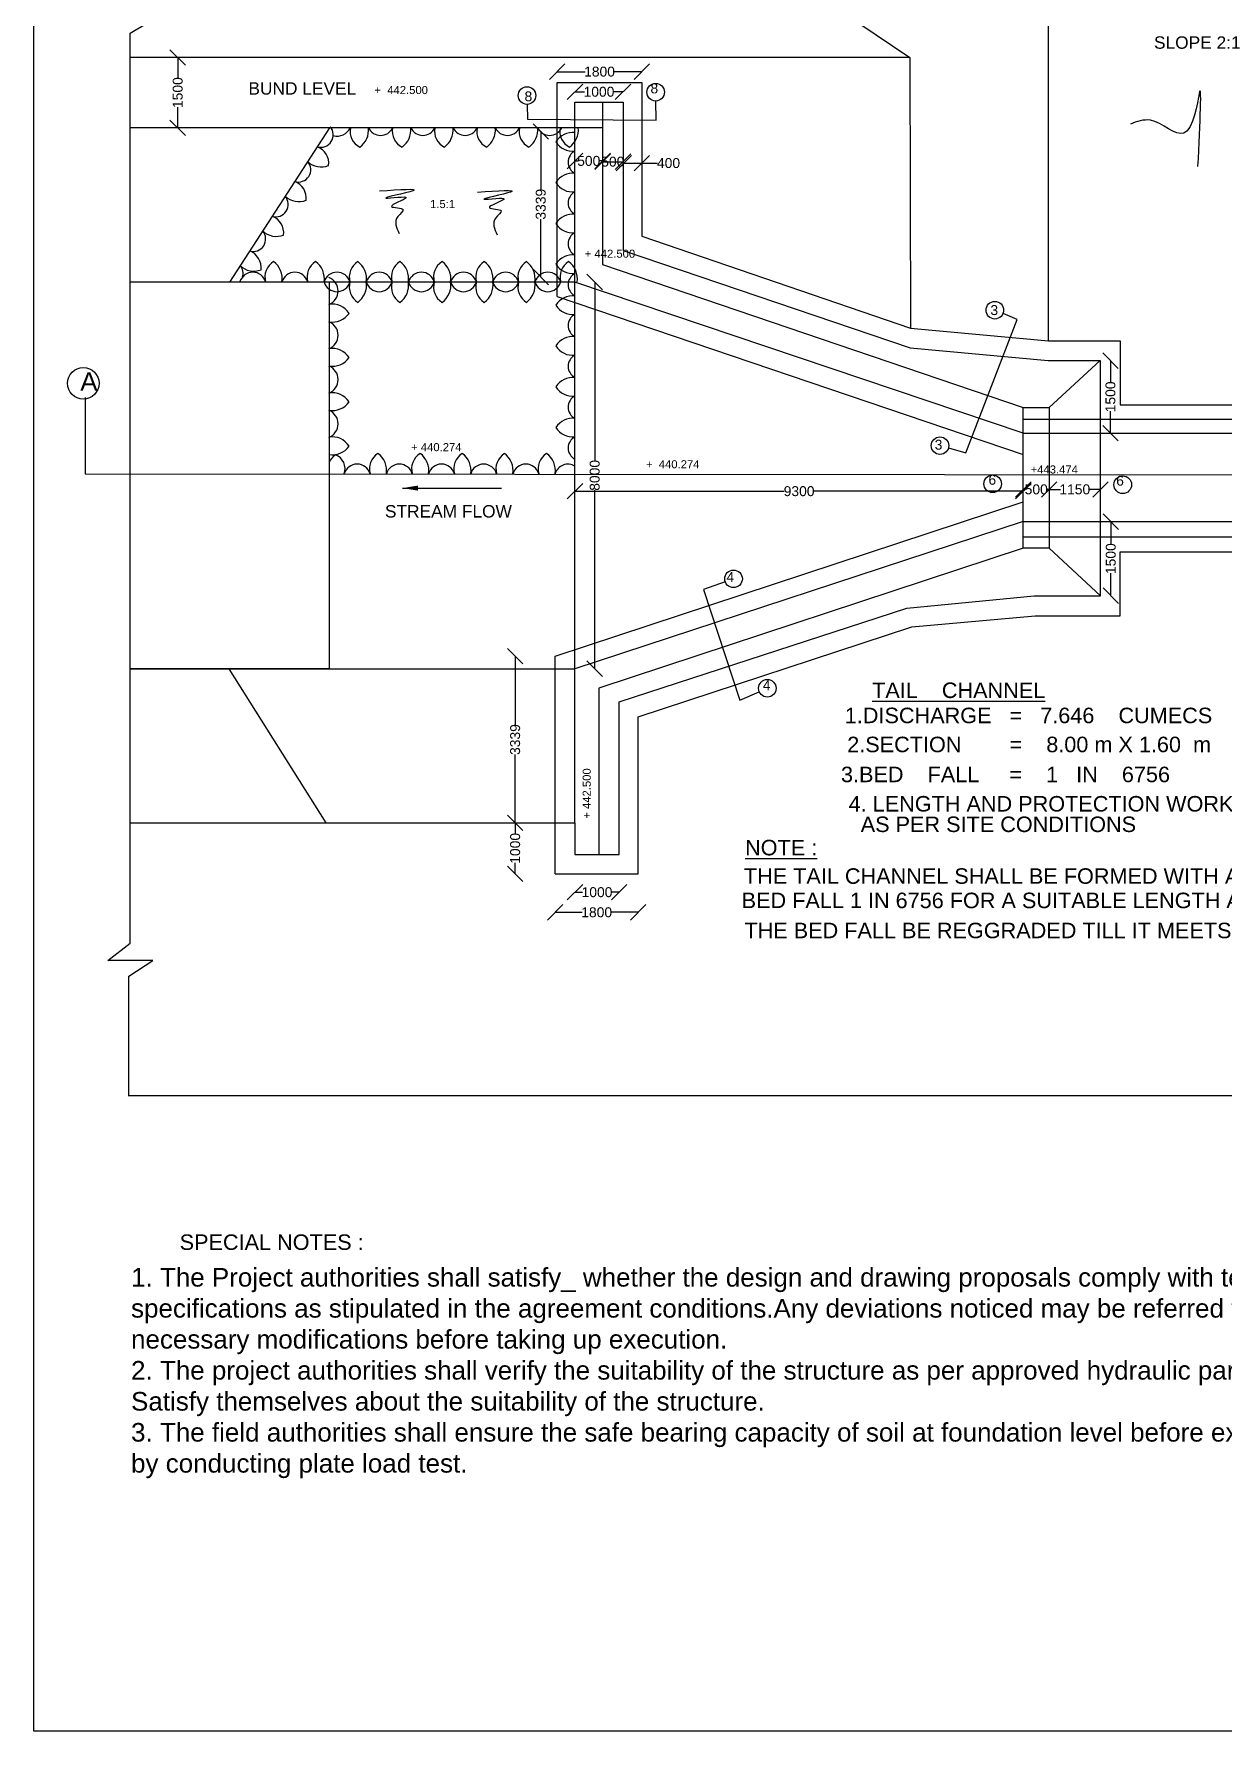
# Model space of a CAD drawing. Header units: millimetres. Extents: x 1075 to 9218, y 2166 to 6936.
# Drawn here: x 1075 to 2996, y 2166 to 4904 of the extents above; entities that cross this region are included whole.
import ezdxf

# ---------------------------------------------------------------- set-up
doc = ezdxf.new("R2010")
doc.units = ezdxf.units.MM
doc.header["$MEASUREMENT"] = 0
for name, color, linetype in [('DIMENSIONS', 7, 'Continuous'), ('DRAWING', 7, 'Continuous'), ('TEXT', 7, 'Continuous')]:
    doc.layers.add(name, color=color, linetype=linetype)
doc.styles.get("Standard").update_dxf_attribs({"font": 'arial.ttf', "height": 16})
doc.dimstyles.get("Standard").update_dxf_attribs({"dimtxt": 16, "dimasz": 25, "dimexe": 0.18, "dimexo": 0.0625, "dimgap": 0.09, "dimtad": 0, "dimdec": 0, "dimzin": 0, "dimdsep": 46, "dimtxsty": 'Standard', "dimblk": 'OBLIQUE', "dimcen": 0.09, "dimse1": 1, "dimse2": 1, "dimadec": 0, "dimazin": 0, "dimtfac": 1, "dimtdec": 0, "dimtofl": 0, "dimtmove": 0, "dimatfit": 3, "dimfxl": 1, "dimtolj": 1, "dimtzin": 0, "dimarcsym": 0})

# ---------------------------------------------------------------- blocks, each defined once
blk = doc.blocks.new('_Oblique')
at = {"color": 0, "linetype": 'ByBlock', "lineweight": -2}
blk.add_line((-0.5, -0.5), (0.5, 0.5), dxfattribs=at)
blk = doc.blocks.new('*D58')
at = {"layer": 'Defpoints', "color": 0}
for p in [(1308.6, 4866.2), (1307.5, 4752.6), (1308.6, 4752.6)]:
    blk.add_point(p, dxfattribs=at)
at = {"layer": 'DIMENSIONS', "color": 0, "lineweight": -2}
for p, q in [((1307.5, 4866.2), (1307.5, 4832.6)), ((1307.5, 4752.6), (1307.5, 4786.2))]:
    blk.add_line(p, q, dxfattribs=at)
at = {"layer": 'DIMENSIONS', "color": 0, "lineweight": -2, "xscale": 25, "yscale": 25, "zscale": 25}
for p, rotation in [((1307.5, 4866.2), 90), ((1307.5, 4752.6), 270)]:
    blk.add_blockref('_Oblique', p, dxfattribs=dict(at, rotation=rotation))
at = {"layer": 'DIMENSIONS', "color": 0, "insert": (1307.5, 4809.4), "char_height": 16, "attachment_point": 5, "rotation": 90}
blk.add_mtext('\\A1;1500', dxfattribs=at)
blk = doc.blocks.new('*D59')
at = {"layer": 'Defpoints', "color": 0}
for p in [(1919.7, 4825.7), (2056.4, 4843.2), (2056.4, 4825.7)]:
    blk.add_point(p, dxfattribs=at)
at = {"layer": 'DIMENSIONS', "color": 0, "lineweight": -2}
for p, q in [((1919.7, 4843.2), (1964.9, 4843.2)), ((2056.4, 4843.2), (2011.3, 4843.2))]:
    blk.add_line(p, q, dxfattribs=at)
at = {"layer": 'DIMENSIONS', "color": 0, "lineweight": -2, "xscale": 25, "yscale": 25, "zscale": 25, "rotation": 180}
blk.add_blockref('_Oblique', (1919.7, 4843.2), dxfattribs=at)
at = {"layer": 'DIMENSIONS', "color": 0, "lineweight": -2, "xscale": 25, "yscale": 25, "zscale": 25}
blk.add_blockref('_Oblique', (2056.4, 4843.2), dxfattribs=at)
at = {"layer": 'DIMENSIONS', "color": 0, "insert": (1988.1, 4843.2), "char_height": 16, "attachment_point": 5}
blk.add_mtext('\\A1;1800', dxfattribs=at)
blk = doc.blocks.new('*D60')
at = {"layer": 'Defpoints', "color": 0}
for p in [(1948.4, 4793.9), (2026, 4810.7), (2026, 4793.9)]:
    blk.add_point(p, dxfattribs=at)
at = {"layer": 'DIMENSIONS', "color": 0, "lineweight": -2}
for p, q in [((1948.4, 4810.7), (1964, 4810.7)), ((2026, 4810.7), (2010.4, 4810.7))]:
    blk.add_line(p, q, dxfattribs=at)
at = {"layer": 'DIMENSIONS', "color": 0, "lineweight": -2, "xscale": 25, "yscale": 25, "zscale": 25, "rotation": 180}
blk.add_blockref('_Oblique', (1948.4, 4810.7), dxfattribs=at)
at = {"layer": 'DIMENSIONS', "color": 0, "lineweight": -2, "xscale": 25, "yscale": 25, "zscale": 25}
blk.add_blockref('_Oblique', (2026, 4810.7), dxfattribs=at)
at = {"layer": 'DIMENSIONS', "color": 0, "insert": (1987.2, 4810.7), "char_height": 16, "attachment_point": 5}
blk.add_mtext('\\A1;1000', dxfattribs=at)
blk = doc.blocks.new('*D61')
at = {"layer": 'Defpoints', "color": 0}
for p in [(1948.4, 4698), (1993.1, 4699.2), (1993.1, 4698)]:
    blk.add_point(p, dxfattribs=at)
at = {"layer": 'DIMENSIONS', "color": 0, "lineweight": -2}
for p, q in [((1948.4, 4699.2), (1953, 4699.2)), ((1993.1, 4699.2), (1988.5, 4699.2))]:
    blk.add_line(p, q, dxfattribs=at)
at = {"layer": 'DIMENSIONS', "color": 0, "lineweight": -2, "xscale": 25, "yscale": 25, "zscale": 25, "rotation": 180}
blk.add_blockref('_Oblique', (1948.4, 4699.2), dxfattribs=at)
at = {"layer": 'DIMENSIONS', "color": 0, "lineweight": -2, "xscale": 25, "yscale": 25, "zscale": 25}
blk.add_blockref('_Oblique', (1993.1, 4699.2), dxfattribs=at)
at = {"layer": 'DIMENSIONS', "color": 0, "insert": (1970.7, 4699.2), "char_height": 16, "attachment_point": 5}
blk.add_mtext('\\A1;500', dxfattribs=at)
blk = doc.blocks.new('*D62')
at = {"layer": 'Defpoints', "color": 0}
for p in [(1993.1, 4698), (2026, 4698), (2026, 4698)]:
    blk.add_point(p, dxfattribs=at)
at = {"layer": 'DIMENSIONS', "color": 0, "lineweight": -2}
blk.add_line((1993.1, 4698), (2026, 4698), dxfattribs=at)
at = {"layer": 'DIMENSIONS', "color": 0, "lineweight": -2, "xscale": 25, "yscale": 25, "zscale": 25, "rotation": 180}
blk.add_blockref('_Oblique', (1993.1, 4698), dxfattribs=at)
at = {"layer": 'DIMENSIONS', "color": 0, "lineweight": -2, "xscale": 25, "yscale": 25, "zscale": 25}
blk.add_blockref('_Oblique', (2026, 4698), dxfattribs=at)
at = {"layer": 'DIMENSIONS', "color": 0, "insert": (2009.5, 4698), "char_height": 16, "attachment_point": 5}
blk.add_mtext('\\A1;500', dxfattribs=at)
blk = doc.blocks.new('*D63')
at = {"layer": 'Defpoints', "color": 0}
for p in [(2027.2, 4699.2), (2056.4, 4699.2), (2056.4, 4695.7)]:
    blk.add_point(p, dxfattribs=at)
at = {"layer": 'DIMENSIONS', "color": 0, "lineweight": -2}
for p, q in [((2027.2, 4695.7), (2056.4, 4695.7)), ((2056.4, 4695.7), (2081.4, 4695.7))]:
    blk.add_line(p, q, dxfattribs=at)
at = {"layer": 'DIMENSIONS', "color": 0, "lineweight": -2, "xscale": 25, "yscale": 25, "zscale": 25, "rotation": 180}
blk.add_blockref('_Oblique', (2027.2, 4695.7), dxfattribs=at)
at = {"layer": 'DIMENSIONS', "color": 0, "lineweight": -2, "xscale": 25, "yscale": 25, "zscale": 25}
blk.add_blockref('_Oblique', (2056.4, 4695.7), dxfattribs=at)
at = {"layer": 'DIMENSIONS', "color": 0, "insert": (2099.4, 4695.7), "char_height": 16, "attachment_point": 5}
blk.add_mtext('\\A1;400', dxfattribs=at)
blk = doc.blocks.new('*D64')
at = {"layer": 'Defpoints', "color": 0}
for p in [(1886.3, 4746.8), (1885.9, 4511.9), (1893.3, 4511.9)]:
    blk.add_point(p, dxfattribs=at)
at = {"layer": 'DIMENSIONS', "color": 0, "lineweight": -2}
for p, q in [((1893.3, 4746.8), (1893.3, 4653.4)), ((1893.3, 4511.9), (1893.3, 4605.4))]:
    blk.add_line(p, q, dxfattribs=at)
at = {"layer": 'DIMENSIONS', "color": 0, "lineweight": -2, "xscale": 25, "yscale": 25, "zscale": 25}
for p, rotation in [((1893.3, 4746.8), 90), ((1893.3, 4511.9), 270)]:
    blk.add_blockref('_Oblique', p, dxfattribs=dict(at, rotation=rotation))
at = {"layer": 'DIMENSIONS', "color": 0, "insert": (1893.3, 4629.4), "char_height": 16, "attachment_point": 5, "rotation": 90}
blk.add_mtext('\\A1;3339', dxfattribs=at)
blk = doc.blocks.new('*D65')
at = {"layer": 'Defpoints', "color": 0}
for p in [(1951.9, 4503.9), (1951.9, 3880.1), (1980.3, 3880.1)]:
    blk.add_point(p, dxfattribs=at)
at = {"layer": 'DIMENSIONS', "color": 0, "lineweight": -2}
for p, q in [((1980.3, 4503.9), (1980.3, 4216)), ((1980.3, 3880.1), (1980.3, 4168.1))]:
    blk.add_line(p, q, dxfattribs=at)
at = {"layer": 'DIMENSIONS', "color": 0, "lineweight": -2, "xscale": 25, "yscale": 25, "zscale": 25}
for p, rotation in [((1980.3, 4503.9), 90), ((1980.3, 3880.1), 270)]:
    blk.add_blockref('_Oblique', p, dxfattribs=dict(at, rotation=rotation))
at = {"layer": 'DIMENSIONS', "color": 0, "insert": (1980.3, 4192), "char_height": 16, "attachment_point": 5, "rotation": 90}
blk.add_mtext('\\A1;8000', dxfattribs=at)
blk = doc.blocks.new('*D66')
at = {"layer": 'Defpoints', "color": 0}
for p in [(1948.4, 4193.9), (2671.8, 4188.1), (2671.8, 4166.4)]:
    blk.add_point(p, dxfattribs=at)
at = {"layer": 'DIMENSIONS', "color": 0, "lineweight": -2}
for p, q in [((1948.4, 4166.4), (2286.2, 4166.4)), ((2671.8, 4166.4), (2334.1, 4166.4))]:
    blk.add_line(p, q, dxfattribs=at)
at = {"layer": 'DIMENSIONS', "color": 0, "lineweight": -2, "xscale": 25, "yscale": 25, "zscale": 25, "rotation": 180}
blk.add_blockref('_Oblique', (1948.4, 4166.4), dxfattribs=at)
at = {"layer": 'DIMENSIONS', "color": 0, "lineweight": -2, "xscale": 25, "yscale": 25, "zscale": 25}
blk.add_blockref('_Oblique', (2671.8, 4166.4), dxfattribs=at)
at = {"layer": 'DIMENSIONS', "color": 0, "insert": (2310.1, 4166.4), "char_height": 16, "attachment_point": 5}
blk.add_mtext('\\A1;9300', dxfattribs=at)
blk = doc.blocks.new('*D67')
at = {"layer": 'Defpoints', "color": 0}
for p in [(2671.8, 4166.4), (2713.5, 4169.3), (2713.5, 4166.4)]:
    blk.add_point(p, dxfattribs=at)
at = {"layer": 'DIMENSIONS', "color": 0, "lineweight": -2}
for p, q in [((2671.8, 4169.3), (2674.9, 4169.3)), ((2713.5, 4169.3), (2710.4, 4169.3))]:
    blk.add_line(p, q, dxfattribs=at)
at = {"layer": 'DIMENSIONS', "color": 0, "lineweight": -2, "xscale": 25, "yscale": 25, "zscale": 25, "rotation": 180}
blk.add_blockref('_Oblique', (2671.8, 4169.3), dxfattribs=at)
at = {"layer": 'DIMENSIONS', "color": 0, "lineweight": -2, "xscale": 25, "yscale": 25, "zscale": 25}
blk.add_blockref('_Oblique', (2713.5, 4169.3), dxfattribs=at)
at = {"layer": 'DIMENSIONS', "color": 0, "insert": (2692.7, 4169.3), "char_height": 16, "attachment_point": 5}
blk.add_mtext('\\A1;500', dxfattribs=at)
blk = doc.blocks.new('*D68')
at = {"layer": 'Defpoints', "color": 0}
for p in [(2713.5, 4166.4), (2796.3, 4169.3), (2796.3, 4166.4)]:
    blk.add_point(p, dxfattribs=at)
at = {"layer": 'DIMENSIONS', "color": 0, "lineweight": -2}
for p, q in [((2713.5, 4169.3), (2731.7, 4169.3)), ((2796.3, 4169.3), (2778.1, 4169.3))]:
    blk.add_line(p, q, dxfattribs=at)
at = {"layer": 'DIMENSIONS', "color": 0, "lineweight": -2, "xscale": 25, "yscale": 25, "zscale": 25, "rotation": 180}
blk.add_blockref('_Oblique', (2713.5, 4169.3), dxfattribs=at)
at = {"layer": 'DIMENSIONS', "color": 0, "lineweight": -2, "xscale": 25, "yscale": 25, "zscale": 25}
blk.add_blockref('_Oblique', (2796.3, 4169.3), dxfattribs=at)
at = {"layer": 'DIMENSIONS', "color": 0, "insert": (2754.9, 4169.3), "char_height": 16, "attachment_point": 5}
blk.add_mtext('\\A1;1150', dxfattribs=at)
blk = doc.blocks.new('*D69')
at = {"layer": 'Defpoints', "color": 0}
for p in [(2817, 4117.4), (2796.3, 3997.9), (2813, 3997.9)]:
    blk.add_point(p, dxfattribs=at)
at = {"layer": 'DIMENSIONS', "color": 0, "lineweight": -2}
for p, q in [((2813, 4117.4), (2813, 4080.8)), ((2813, 3997.9), (2813, 4034.4))]:
    blk.add_line(p, q, dxfattribs=at)
at = {"layer": 'DIMENSIONS', "color": 0, "lineweight": -2, "xscale": 25, "yscale": 25, "zscale": 25}
for p, rotation in [((2813, 4117.4), 90), ((2813, 3997.9), 270)]:
    blk.add_blockref('_Oblique', p, dxfattribs=dict(at, rotation=rotation))
at = {"layer": 'DIMENSIONS', "color": 0, "insert": (2813, 4057.6), "char_height": 16, "attachment_point": 5, "rotation": 90}
blk.add_mtext('\\A1;1500', dxfattribs=at)
blk = doc.blocks.new('*D70')
at = {"layer": 'Defpoints', "color": 0}
for p in [(2795.9, 4377.1), (2795.9, 4260.1), (2812.5, 4260.1)]:
    blk.add_point(p, dxfattribs=at)
at = {"layer": 'DIMENSIONS', "color": 0, "lineweight": -2}
for p, q in [((2812.5, 4377.1), (2812.5, 4341.8)), ((2812.5, 4260.1), (2812.5, 4295.4))]:
    blk.add_line(p, q, dxfattribs=at)
at = {"layer": 'DIMENSIONS', "color": 0, "lineweight": -2, "xscale": 25, "yscale": 25, "zscale": 25}
for p, rotation in [((2812.5, 4377.1), 90), ((2812.5, 4260.1), 270)]:
    blk.add_blockref('_Oblique', p, dxfattribs=dict(at, rotation=rotation))
at = {"layer": 'DIMENSIONS', "color": 0, "insert": (2812.5, 4318.6), "char_height": 16, "attachment_point": 5, "rotation": 90}
blk.add_mtext('\\A1;1500', dxfattribs=at)
blk = doc.blocks.new('*D71')
at = {"layer": 'Defpoints', "color": 0}
for p in [(1916.4, 3900.2), (1852, 3631.4), (1916.4, 3631.4)]:
    blk.add_point(p, dxfattribs=at)
at = {"layer": 'DIMENSIONS', "color": 0, "lineweight": -2}
for p, q in [((1852, 3900.2), (1852, 3789.8)), ((1852, 3631.4), (1852, 3741.8))]:
    blk.add_line(p, q, dxfattribs=at)
at = {"layer": 'DIMENSIONS', "color": 0, "lineweight": -2, "xscale": 25, "yscale": 25, "zscale": 25}
for p, rotation in [((1852, 3900.2), 90), ((1852, 3631.4), 270)]:
    blk.add_blockref('_Oblique', p, dxfattribs=dict(at, rotation=rotation))
at = {"layer": 'DIMENSIONS', "color": 0, "insert": (1852, 3765.8), "char_height": 16, "attachment_point": 5, "rotation": 90}
blk.add_mtext('\\A1;3339', dxfattribs=at)
blk = doc.blocks.new('*D72')
at = {"layer": 'Defpoints', "color": 0}
for p in [(1916.4, 3631.4), (1852, 3549.1), (1916.4, 3549.1)]:
    blk.add_point(p, dxfattribs=at)
at = {"layer": 'DIMENSIONS', "color": 0, "lineweight": -2}
for p, q in [((1852, 3631.4), (1852, 3613.5)), ((1852, 3549.1), (1852, 3567.1))]:
    blk.add_line(p, q, dxfattribs=at)
at = {"layer": 'DIMENSIONS', "color": 0, "lineweight": -2, "xscale": 25, "yscale": 25, "zscale": 25}
for p, rotation in [((1852, 3631.4), 90), ((1852, 3549.1), 270)]:
    blk.add_blockref('_Oblique', p, dxfattribs=dict(at, rotation=rotation))
at = {"layer": 'DIMENSIONS', "color": 0, "insert": (1852, 3590.3), "char_height": 16, "attachment_point": 5, "rotation": 90}
blk.add_mtext('\\A1;1000', dxfattribs=at)
blk = doc.blocks.new('*D73')
at = {"layer": 'Defpoints', "color": 0}
for p in [(1948.4, 3580.3), (2019.7, 3580.3), (2019.7, 3519.5)]:
    blk.add_point(p, dxfattribs=at)
at = {"layer": 'DIMENSIONS', "color": 0, "lineweight": -2}
for p, q in [((1948.4, 3519.5), (1960.8, 3519.5)), ((2019.7, 3519.5), (2007.2, 3519.5))]:
    blk.add_line(p, q, dxfattribs=at)
at = {"layer": 'DIMENSIONS', "color": 0, "lineweight": -2, "xscale": 25, "yscale": 25, "zscale": 25, "rotation": 180}
blk.add_blockref('_Oblique', (1948.4, 3519.5), dxfattribs=at)
at = {"layer": 'DIMENSIONS', "color": 0, "lineweight": -2, "xscale": 25, "yscale": 25, "zscale": 25}
blk.add_blockref('_Oblique', (2019.7, 3519.5), dxfattribs=at)
at = {"layer": 'DIMENSIONS', "color": 0, "insert": (1984, 3519.5), "char_height": 16, "attachment_point": 5}
blk.add_mtext('\\A1;1000', dxfattribs=at)
blk = doc.blocks.new('*D74')
at = {"layer": 'Defpoints', "color": 0}
for p in [(1916.4, 3549.1), (2050.5, 3549.1), (2050.5, 3487.1)]:
    blk.add_point(p, dxfattribs=at)
at = {"layer": 'DIMENSIONS', "color": 0, "lineweight": -2}
for p, q in [((1916.4, 3487.1), (1960.3, 3487.1)), ((2050.5, 3487.1), (2006.7, 3487.1))]:
    blk.add_line(p, q, dxfattribs=at)
at = {"layer": 'DIMENSIONS', "color": 0, "lineweight": -2, "xscale": 25, "yscale": 25, "zscale": 25, "rotation": 180}
blk.add_blockref('_Oblique', (1916.4, 3487.1), dxfattribs=at)
at = {"layer": 'DIMENSIONS', "color": 0, "lineweight": -2, "xscale": 25, "yscale": 25, "zscale": 25}
blk.add_blockref('_Oblique', (2050.5, 3487.1), dxfattribs=at)
at = {"layer": 'DIMENSIONS', "color": 0, "insert": (1983.5, 3487.1), "char_height": 16, "attachment_point": 5}
blk.add_mtext('\\A1;1800', dxfattribs=at)

msp = doc.modelspace()

# ---------------------------------------------------------------- linework, layer by layer
at = {"layer": 'DIMENSIONS', "color": 0}
msp.add_lwpolyline([(9181.6, 2166.3), (1075.5, 2166.3), (1075.5, 6936.1), (9181.6, 6936.1)], close=True, dxfattribs=at)
for points in [[(1871.1, 4790.5), (1871.8, 4766.5), (2079.3, 4765.1), (2078.7, 4795.8)], [(2551.1, 4236.2), (2579.1, 4228.3), (2662.1, 4443.6), (2639.1, 4453)], [(2190.8, 4020), (2155.9, 4007.8), (2214.2, 3829.3), (2245.7, 3842.9)]]:
    msp.add_lwpolyline(points, dxfattribs=at)
for centre, radius in [((1871.1, 4804.7), 14.2), ((2078.7, 4810.1), 14.2), ((2625.9, 4458.4), 14.2), ((1155.1, 4340.5), 25.4), ((2537.4, 4239.9), 14.2), ((2622.4, 4178.4), 14.2), ((2832.3, 4176.9), 14.2), ((2204.3, 4025.1), 14.2), ((2258.8, 3848.5), 14.2)]:
    msp.add_circle(centre, radius, dxfattribs=at)
for points in [[(1633.3, 4651), (1686.6, 4651), (1643.6, 4639.3), (1676.2, 4639.7), (1652.6, 4625.6), (1671.3, 4620.6), (1662.7, 4609.5), (1664.7, 4582.2)], [(1791.3, 4649), (1844.6, 4649), (1801.6, 4637.3), (1834.2, 4637.7), (1810.6, 4623.6), (1829.3, 4618.6), (1820.7, 4607.5), (1822.7, 4580.2)]]:
    msp.add_spline(points, degree=3, dxfattribs=at)
at = {"layer": 'DRAWING', "color": 0}
for points in [[(1228.6, 3190.7), (1228.6, 3384.2), (1267.5, 3409.4), (1194.6, 3409.4), (1231, 3437.3), (1231, 4905.2), (1273.3, 4930.6), (1200.6, 4930.6), (1237, 4955.2), (1237, 5350.1), (3924.8, 5350.1), (3945.9, 5382.4), (3964.1, 5309.4), (3989.5, 5350.1), (6307.3, 5350.1)], [(2712.3, 4409.2), (2712.3, 5350.1)], [(2241.8, 5032.7), (2489, 4866.2), (1231, 4866.2)], [(2489, 4866.2), (2489.9, 4429.3)], [(1919.7, 4480.6), (1919.7, 4825.7), (2056.4, 4825.7), (2056.4, 4578), (2489.9, 4429.3), (2712.3, 4409.2), (2828, 4409.2), (2828, 4305.8), (6062.6, 4305.8)], [(1948.4, 3631.4), (1948.4, 4793.9), (2026, 4793.9)], [(1993.1, 4793.9), (1993.1, 4532.2), (2671.8, 4301.3)], [(2026, 4793.9), (2026, 4554.6), (2489.4, 4397.8), (2711.8, 4377.1), (2795.9, 4377.1), (2795.9, 4187.3)], [(1993.1, 4752.6), (1231, 4752.6)], [(1552.5, 4752.6), (1391.2, 4503.9)], [(2671.8, 4260.1), (1948.4, 4503.9), (1231, 4503.9)], [(1551.6, 4503.9), (1551.6, 3880.1), (1231, 3880.1)], [(1919.7, 4480.6), (2671.8, 4225.7)], [(2795.9, 4377.1), (2713.5, 4301.3)], [(1157.9, 4317.4), (1157.9, 4194.5), (6704.4, 4190.4), (7636.9, 4194.5), (7636.9, 4317.3)], [(2671.8, 4282.6), (6222.5, 4282.6)], [(2671.8, 4260.1), (6222.5, 4260.1)], [(2019.7, 3580.3), (2019.7, 3826.8), (2483.8, 3977.8), (2689.5, 3997.9), (2796.3, 3997.9), (2796.3, 4194.5)], [(1916.4, 3549.1), (1916.4, 3900.2), (2671.8, 4149.4)], [(2671.8, 4117.4), (1948.4, 3880.1)], [(2671.8, 4117.4), (6222.5, 4117.4)], [(2671.8, 4092.9), (6222.5, 4092.9)], [(1916.4, 3549.1), (2050.5, 3549.1), (2050.5, 3802.6), (2491.8, 3947.5), (2691.2, 3965.3), (2828.2, 3965.3), (2828.2, 4068.4), (6062.6, 4068.4)], [(2671.8, 4074.8), (1986.9, 3848.7), (1986.9, 3580.3)], [(2713.5, 4074.8), (2796.3, 3997.9)], [(1231, 3880.1), (1551.6, 3880.1), (1948.4, 3880.1)], [(1390.1, 3880.1), (1546.7, 3631.4)], [(1231, 3631.4), (1948.4, 3631.4)], [(1948.4, 3631.4), (1948.4, 3580.3), (2019.7, 3580.3)], [(7572.1, 3190.8), (1228.6, 3190.8)]]:
    msp.add_lwpolyline(points, dxfattribs=at)
msp.add_lwpolyline([(2671.8, 4301.3), (2713.5, 4301.3), (2713.5, 4074.8), (2671.8, 4074.8)], close=True, dxfattribs=at)
for centre, radius, start, end in [((1538.5, 4741.2), 20, 253.088, 40.9813), ((1564.7, 4763), 23.7, 254.6624, 334.0623), ((1613.5, 4746.8), 28, 168.0976, 244.5477), ((1581.2, 4749.3), 34.3, 306.0924, 5.5254), ((1634.8, 4762.1), 21.7, 206.0985, 333.9015), ((1681.7, 4746.8), 28, 168.0976, 244.5477), ((1649.4, 4749.3), 34.3, 306.0924, 5.5254), ((1703, 4762.1), 21.7, 206.0985, 333.9015), ((1749.9, 4746.8), 28, 168.0976, 244.5477), ((1717.6, 4749.3), 34.3, 306.0924, 5.5254), ((1771.3, 4762.1), 21.7, 206.0985, 333.9015), ((1818.1, 4746.8), 28, 168.0976, 244.5477), ((1785.8, 4749.3), 34.3, 306.0924, 5.5254), ((1839.5, 4762.1), 21.7, 206.0985, 333.9015), ((1886.3, 4746.8), 28, 168.0976, 244.5477), ((1854.1, 4749.3), 34.3, 306.0924, 5.5254), ((1907.7, 4762.1), 21.7, 206.0985, 333.9015), ((1944.8, 4713), 32.2, 83.4561, 147.7101), ((1951.9, 4746.8), 28, 168.0976, 244.5477), ((1919.6, 4749.3), 34.3, 306.0924, 5.5254), ((1522.3, 4695.1), 28.9, 353.3043, 69.0711), ((1944.3, 4746.6), 31.4, 211.5552, 277.5681), ((1958, 4697.3), 20.5, 117.6879, 242.3121), ((1502.1, 4685.2), 20, 253.088, 40.9813), ((1539.3, 4721.8), 32.3, 226.7917, 291.1574), ((1486, 4639), 28.9, 353.3043, 69.0711), ((1944.8, 4647.1), 32.2, 83.4561, 147.7101), ((1944.3, 4680.7), 31.4, 211.5552, 277.5681), ((1465.8, 4629.1), 20, 253.088, 40.9813), ((1503, 4665.8), 32.3, 226.7917, 291.1574), ((1958, 4631.4), 20.5, 117.6879, 242.3121), ((1449.6, 4583), 28.9, 353.3043, 69.0711), ((1944.8, 4581.2), 32.2, 83.4561, 147.7101), ((1429.4, 4573.1), 20, 253.088, 40.9813), ((1466.7, 4609.8), 32.3, 226.7917, 291.1574), ((1944.3, 4614.8), 31.4, 211.5552, 277.5681), ((1958, 4565.5), 20.5, 117.6879, 242.3121), ((1413.3, 4527), 28.9, 353.3043, 69.0711), ((1944.8, 4515.3), 32.2, 83.4561, 147.7101), ((1428.5, 4497.9), 21.7, 16.1588, 163.8412), ((1395, 4518), 18, 340.4787, 42.8136), ((1430.3, 4553.7), 32.3, 226.7917, 291.1574), ((1477.7, 4511.9), 29.5, 122.3931, 195.6138), ((1442.3, 4509.3), 33.8, 350.9417, 54.5305), ((1496.5, 4497.9), 21.7, 16.1588, 163.8412), ((1545.7, 4511.9), 29.5, 122.3931, 195.6138), ((1510.3, 4509.3), 33.8, 350.9417, 54.5305), ((1564.5, 4497.9), 21.7, 16.1588, 163.8412), ((1613.8, 4511.9), 29.5, 122.3931, 195.6138), ((1578.3, 4509.3), 33.8, 350.9417, 54.5305), ((1632.5, 4497.9), 21.7, 16.1588, 163.8412), ((1681.8, 4511.9), 29.5, 122.3931, 195.6138), ((1646.3, 4509.3), 33.8, 350.9417, 54.5305), ((1700.6, 4497.9), 21.7, 16.1588, 163.8412), ((1749.8, 4511.9), 29.5, 122.3931, 195.6138), ((1714.4, 4509.3), 33.8, 350.9417, 54.5305), ((1768.6, 4497.9), 21.7, 16.1588, 163.8412), ((1817.9, 4511.9), 29.5, 122.3931, 195.6138), ((1782.4, 4509.3), 33.8, 350.9417, 54.5305), ((1836.6, 4497.9), 21.7, 16.1588, 163.8412), ((1885.9, 4511.9), 29.5, 122.3931, 195.6138), ((1850.4, 4509.3), 33.8, 350.9417, 54.5305), ((1904.7, 4497.9), 21.7, 16.1588, 163.8412), ((1944.3, 4549), 31.4, 211.5552, 277.5681), ((1953.9, 4511.9), 29.5, 122.3931, 195.6138), ((1958, 4499.6), 20.5, 117.6879, 242.3121), ((1918.5, 4509.3), 33.8, 350.9417, 54.5305), ((1564.5, 4510), 21.7, 196.1588, 343.8412), ((1542.8, 4489.4), 23.5, 291.9072, 68.0928), ((1613.8, 4496), 29.5, 164.3862, 237.6069), ((1578.3, 4498.6), 33.8, 305.4695, 9.0583), ((1632.5, 4510), 21.7, 196.1588, 343.8412), ((1681.8, 4496), 29.5, 164.3862, 237.6069), ((1646.3, 4498.6), 33.8, 305.4695, 9.0583), ((1700.6, 4510), 21.7, 196.1588, 343.8412), ((1749.8, 4496), 29.5, 164.3862, 237.6069), ((1714.4, 4498.6), 33.8, 305.4695, 9.0583), ((1768.6, 4510), 21.7, 196.1588, 343.8412), ((1817.9, 4496), 29.5, 164.3862, 237.6069), ((1782.4, 4498.6), 33.8, 305.4695, 9.0583), ((1836.6, 4510), 21.7, 196.1588, 343.8412), ((1885.9, 4496), 29.5, 164.3862, 237.6069), ((1850.4, 4498.6), 33.8, 305.4695, 9.0583), ((1904.7, 4510), 21.7, 196.1588, 343.8412), ((1557.4, 4437), 31.2, 31.6271, 100.8327), ((1944.8, 4449.5), 32.2, 83.4561, 147.7101), ((1944.3, 4483.1), 31.4, 211.5552, 277.5681), ((1557, 4472.3), 33, 260.5111, 324.8828), ((1542.8, 4418), 23.5, 291.9072, 68.0928), ((1958, 4433.8), 20.5, 117.6879, 242.3121), ((1944.8, 4383.6), 32.2, 83.4561, 147.7101), ((1557.4, 4365.5), 31.2, 31.6271, 100.8327), ((1557, 4400.9), 33, 260.5111, 324.8828), ((1944.3, 4417.2), 31.4, 211.5552, 277.5681), ((1958, 4367.9), 20.5, 117.6879, 242.3121), ((1542.8, 4346.6), 23.5, 291.9072, 68.0928), ((1944.8, 4317.7), 32.2, 83.4561, 147.7101), ((1944.3, 4351.3), 31.4, 211.5552, 277.5681), ((1557.4, 4294.1), 31.2, 31.6271, 100.8327), ((1557, 4329.5), 33, 260.5111, 324.8828), ((1958, 4302), 20.5, 117.6879, 242.3121), ((1542.8, 4275.1), 23.5, 291.9072, 68.0928), ((1944.8, 4251.8), 32.2, 83.4561, 147.7101), ((1557.4, 4222.7), 31.2, 31.6271, 100.8327), ((1944.3, 4285.5), 31.4, 211.5552, 277.5681), ((1958, 4236.1), 20.5, 117.6879, 242.3121), ((1557, 4258.1), 33, 260.5111, 324.8828), ((1578.5, 4200.5), 29.6, 122.9484, 155.1864), ((1552.6, 4202.4), 24.9, 341.4525, 67.0319), ((1646.3, 4202.4), 29.5, 122.3931, 195.6138), ((1610.8, 4199.8), 33.8, 350.9417, 54.5305), ((1714.3, 4202.4), 29.5, 122.3931, 195.6138), ((1678.9, 4199.8), 33.8, 350.9417, 54.5305), ((1782.4, 4202.4), 29.5, 122.3931, 195.6138), ((1746.9, 4199.8), 33.8, 350.9417, 54.5305), ((1850.4, 4202.4), 29.5, 122.3931, 195.6138), ((1814.9, 4199.8), 33.8, 350.9417, 54.5305), ((1918.4, 4202.4), 29.5, 122.3931, 195.6138), ((1883, 4199.8), 33.8, 350.9417, 54.5305), ((1597, 4188.4), 21.7, 16.1588, 163.8412), ((1665.1, 4188.4), 21.7, 16.1588, 163.8412), ((1733.1, 4188.4), 21.7, 16.1588, 163.8412), ((1801.1, 4188.4), 21.7, 16.1588, 163.8412), ((1869.2, 4188.4), 21.7, 16.1588, 163.8412), ((1937.2, 4188.4), 21.7, 58.7463, 163.8412)]:
    msp.add_arc(centre, radius, start, end, dxfattribs=at)
msp.add_spline([(2953.7, 4690), (2955.5, 4807.9), (2930.7, 4743.9), (2877, 4764.8), (2844.6, 4758.5)], degree=3, dxfattribs=at)

# ---------------------------------------------------------------- texts
at = {"layer": 'DIMENSIONS', "color": 0}
for s, height, p in [('8', 16, (2070.3, 4808.2)), ('8', 16, (1867.1, 4795.4)), ('3', 16, (2618.8, 4450.6)), ('A', 30, (1150.2, 4328.4)), ('3', 16, (2528.9, 4233.5)), ('6', 16, (2615.6, 4176.9)), ('6', 16, (2821.7, 4175.4)), ('4', 16, (2192.9, 4019.9)), ('4', 16, (2251.6, 3845.4)), ('%%UNOTE :', 25, (2222.9, 3579))]:
    msp.add_text(s, height=height, dxfattribs=at).set_placement(p)
at = {"layer": 'TEXT', "color": 0}
for s, height, p in [('SLOPE 2:1', 20, (2882.7, 4880.2)), ('BUND LEVEL', 20, (1421.6, 4806.2)), ('+  442.500', 13, (1624.9, 4807.1)), ('1.5:1', 13, (1714.6, 4623.2)), ('+ 442.500', 13, (1964.3, 4543.1)), ('+ 440.274', 13, (1684.1, 4231)), ('+  440.274', 13, (2063, 4203.4)), ('+443.474', 13, (2683.7, 4195)), ('STREAM FLOW', 20, (1641.8, 4124)), ('%%UTAIL    CHANNEL', 25, (2427.9, 3832.8)), ('1.DISCHARGE   =   7.646    CUMECS', 25, (2383.8, 3792.2)), ('2.SECTION        =    8.00 m X 1.60  m', 25, (2387.7, 3745.4)), ('3.BED    FALL     =    1   IN    6756', 25, (2377.7, 3697)), ('4. LENGTH AND PROTECTION WORK  SHALL BE ', 25, (2390, 3649.7)), ('AS PER SITE CONDITIONS ', 25, (2409.5, 3616.6)), ('THE TAIL CHANNEL SHALL BE FORMED WITH A SECTION OF 8.00 X 1.60 m WITH ', 25, (2221, 3533.1)), ('BED FALL 1 IN 6756 FOR A SUITABLE LENGTH AS PER SITE CONDITIONS AND ', 25, (2217.4, 3493.8)), ('THE BED FALL BE REGGRADED TILL IT MEETS THE NATURAL DRAIN BED LEVEL', 25, (2221.9, 3445.3)), ('SPECIAL NOTES :', 25, (1310.6, 2942.5))]:
    msp.add_text(s, height=height, dxfattribs=at).set_placement(p)
msp.add_text('+ 442.500', height=13, rotation=90, dxfattribs=at).set_placement((1973.9, 3638.1))
at = {"layer": 'TEXT', "color": 0, "insert": (1232.2, 2913.3), "char_height": 30, "width": 2103.366, "attachment_point": 1}
msp.add_mtext('1. The Project authorities shall satisfy_ whether the design and drawing proposals comply with technical specifications as stipulated in the agreement conditions.Any deviations noticed may be referred to CDO for necessary modifications before taking up execution. \\P2. The project authorities shall verify the suitability of the structure as per approved hydraulic particulars and Satisfy themselves about the suitability of the structure. \\P3. The field authorities shall ensure the safe bearing capacity of soil at foundation level before execution of work by conducting plate load test. \\P ', dxfattribs=at)

# ---------------------------------------------------------------- dimensions: what is measured, and where the dimension line sits
at = {"layer": 'DIMENSIONS', "color": 0}
for base, p1, p2, text, picture, middle in [((1307.5, 4752.6), (1308.6, 4866.2), (1308.6, 4752.6), '1500', '*D58', (1307.5, 4809.4)), ((1893.3, 4511.9), (1886.3, 4746.8), (1885.9, 4511.9), '3339', '*D64', (1893.3, 4629.4)), ((1980.3, 3880.1), (1951.9, 4503.9), (1951.9, 3880.1), '8000', '*D65', (1980.3, 4192)), ((2812.5, 4260.1), (2795.9, 4377.1), (2795.9, 4260.1), '1500', '*D70', (2812.5, 4318.6)), ((2813, 3997.9), (2817, 4117.4), (2796.3, 3997.9), '1500', '*D69', (2813, 4057.6)), ((1852, 3631.4), (1916.4, 3900.2), (1916.4, 3631.4), '3339', '*D71', (1852, 3765.8)), ((1852, 3549.1), (1916.4, 3631.4), (1916.4, 3549.1), '1000', '*D72', (1852, 3590.3))]:
    dim = msp.add_linear_dim(base=base, p1=p1, p2=p2, angle=90, text=text, dimstyle='Standard', dxfattribs=at)
    dim.commit()
    dim.dimension.update_dxf_attribs({"geometry": picture, "text_midpoint": middle})
for base, p1, p2, text, picture, middle in [((2056.4, 4843.2), (1919.7, 4825.7), (2056.4, 4825.7), '1800', '*D59', (1988.1, 4843.2)), ((2026, 4810.7), (1948.4, 4793.9), (2026, 4793.9), '1000', '*D60', (1987.2, 4810.7)), ((1993.1, 4699.2), (1948.4, 4698), (1993.1, 4698), '500', '*D61', (1970.7, 4699.2)), ((2056.4, 4695.7), (2027.2, 4699.2), (2056.4, 4699.2), '400', '*D63', (2099.4, 4695.7)), ((2671.8, 4166.4), (1948.4, 4193.9), (2671.8, 4188.1), '9300', '*D66', (2310.1, 4166.4)), ((2713.5, 4169.3), (2671.8, 4166.4), (2713.5, 4166.4), '500', '*D67', (2692.7, 4169.3)), ((2796.3, 4169.3), (2713.5, 4166.4), (2796.3, 4166.4), '1150', '*D68', (2754.9, 4169.3)), ((2019.7, 3519.5), (1948.4, 3580.3), (2019.7, 3580.3), '1000', '*D73', (1984, 3519.5)), ((2050.5, 3487.1), (1916.4, 3549.1), (2050.5, 3549.1), '1800', '*D74', (1983.5, 3487.1))]:
    dim = msp.add_linear_dim(base=base, p1=p1, p2=p2, text=text, dimstyle='Standard', dxfattribs=at)
    dim.commit()
    dim.dimension.update_dxf_attribs({"geometry": picture, "text_midpoint": middle})
dim = msp.add_linear_dim(base=(2026, 4698), p1=(1993.1, 4698), p2=(2026, 4698), text='500', dimstyle='Standard', dxfattribs=at)
dim.commit()
dim.dimension.update_dxf_attribs({"geometry": '*D62', "text_midpoint": (2009.5, 4698), "dimtype": 160})

# ---------------------------------------------------------------- leaders
msp.add_leader([(1670.3, 4171.4), (1829.9, 4171.4)], dimstyle='Standard', override={"dimgap": 0.09, "dimtad": 0}, dxfattribs=at)

doc.saveas('drawing.dxf')
